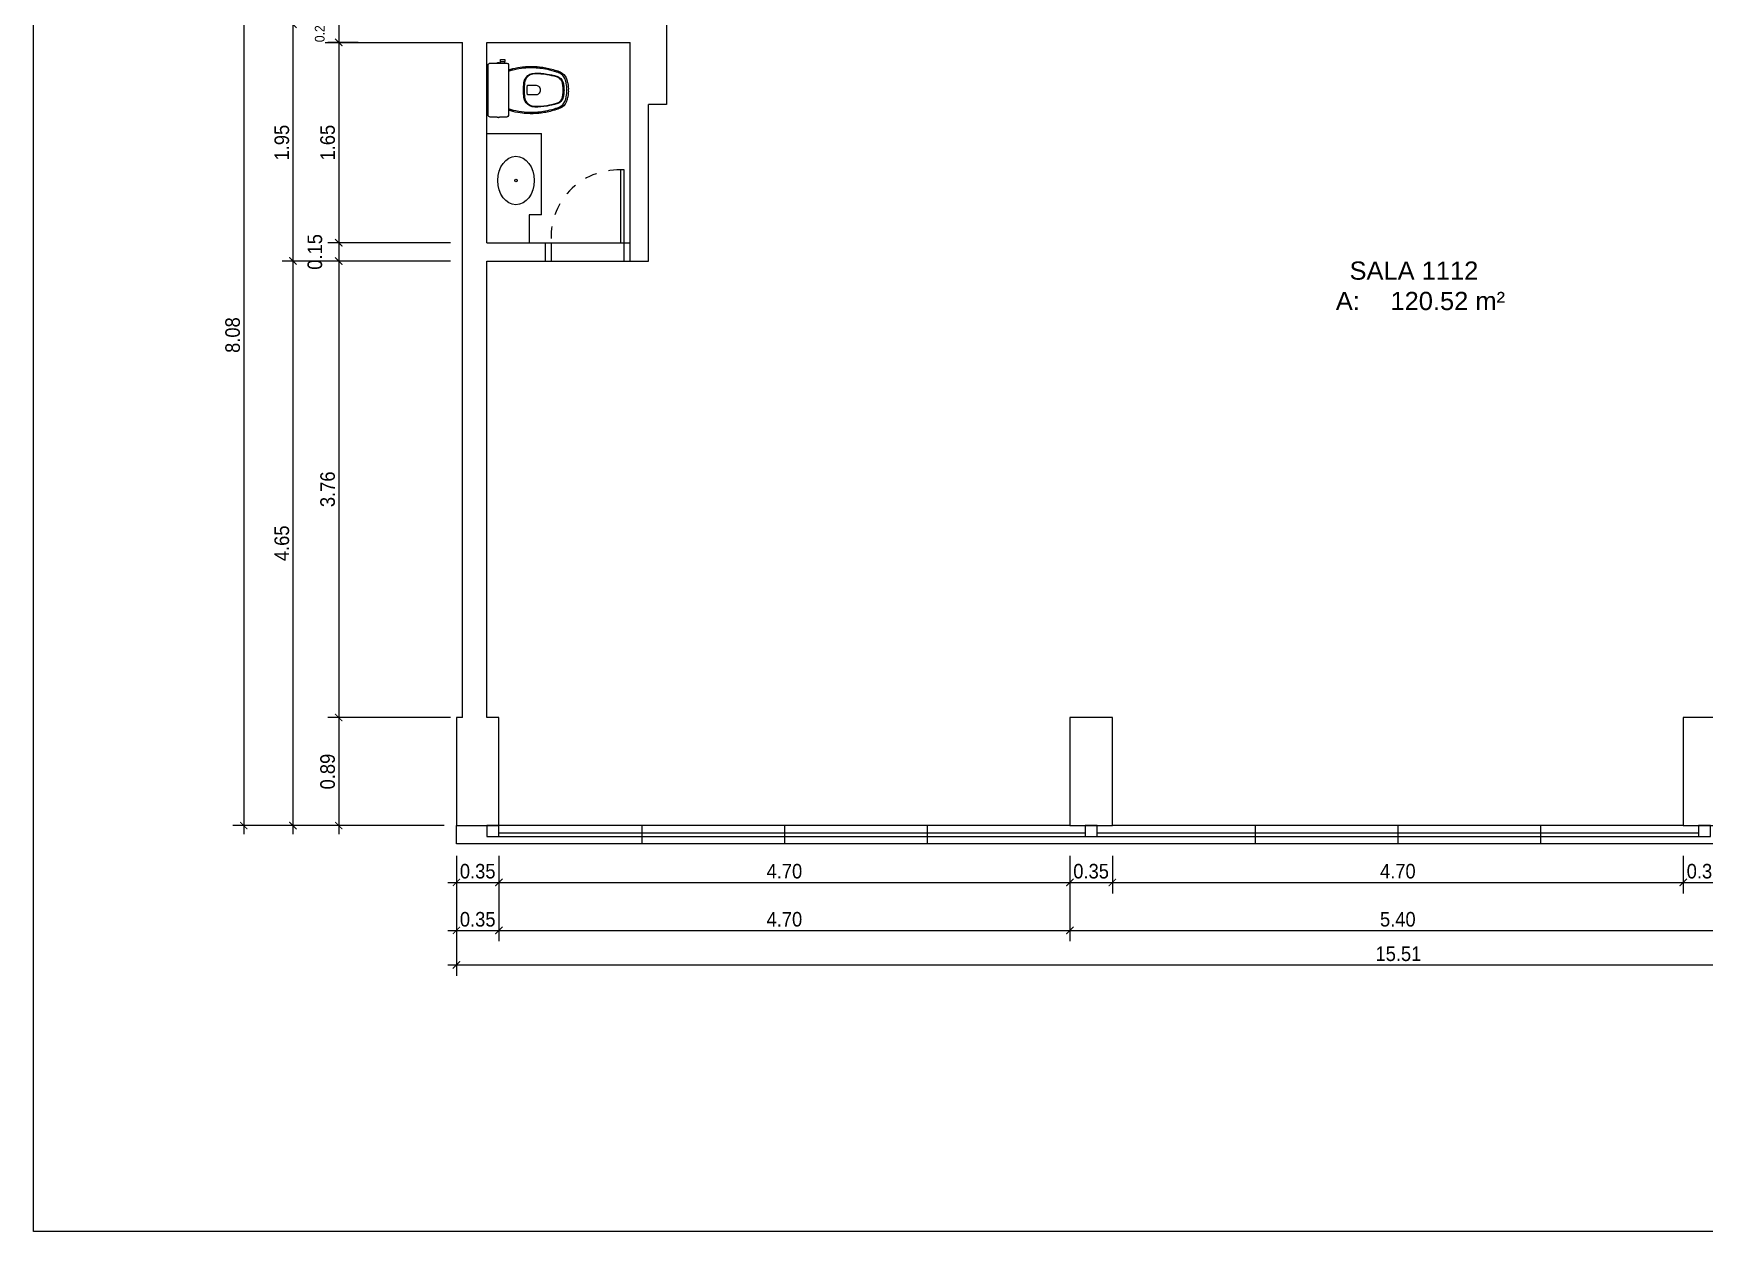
# Model space of a CAD drawing. Header units: millimetres. Extents: x 7034 to 7235, y -465 to -380.
# Drawn here: x 7034.46 to 7048.21, y -396.82 to -386.95 of the extents above; entities that cross this region are included whole.
import ezdxf

# ---------------------------------------------------------------- set-up
doc = ezdxf.new("R2010")
doc.units = ezdxf.units.MM
doc.header["$LTSCALE"] = 0.005
doc.linetypes.add('CONTINUO', pattern=[0])
doc.linetypes.add('DASHED', pattern=[19.05, 12.7, -6.35])
doc.layers.get('0').update_dxf_attribs({"linetype": 'CONTINUO'})
doc.layers.get('DEFPOINTS').update_dxf_attribs({"linetype": 'CONTINUO', "lineweight": 15})
for name, color, linetype in [('0-COTAS', 12, 'Continuous'), ('A-05', 5, 'Continuous'), ('ARQ_ALVENARIA', 6, 'Continuous'), ('ARQ_ESQUADRIA', 5, 'Continuous'), ('ARQ_JANELAALTA', 150, 'DASHED'), ('ARQ_MOBILIARIO 1', 8, 'Continuous'), ('ARQ_MOBILIARIO 2', 252, 'Continuous'), ('ARQ_TXT_AMBIENTE', 3, 'Continuous'), ('JANELA', 10, 'Continuous'), ('NN_PISO', 8, 'Continuous')]:
    doc.layers.add(name, color=color, linetype=linetype)
doc.styles.add('ARQ', font='arial.ttf', dxfattribs={"width": 0.9})
doc.styles.get("Standard").update_dxf_attribs({"font": 'arial.ttf'})
doc.dimstyles.new('1-50', dxfattribs={"dimtxt": 0.12, "dimasz": 0.06, "dimexe": 0.09, "dimexo": 0.1, "dimgap": 0.03, "dimtad": 1, "dimzin": 0, "dimdsep": 46, "dimtxsty": 'ARQ', "dimblk": 'ARCHTICK', "dimcen": 0, "dimdle": 0.07, "dimclrd": 1, "dimclre": 1, "dimclrt": 7, "dimadec": 0, "dimazin": 0, "dimtm": 1e-09, "dimtfac": 1, "dimtofl": 0, "dimtmove": 2, "dimatfit": 3, "dimldrblk": 'ARCHTICK', "dimfxl": 1, "dimtolj": 1, "dimtzin": 0, "dimlwd": -1, "dimlwe": -1, "dimarcsym": 0})
doc.dimstyles.new('1-75', dxfattribs={"dimtxt": 0.08, "dimasz": 0.05, "dimexe": 0.07, "dimexo": 0.09, "dimgap": 0.03, "dimtad": 1, "dimzin": 0, "dimdsep": 46, "dimtxsty": 'ARQ', "dimblk": 'ARCHTICK', "dimcen": 0, "dimdle": 0.075, "dimclrd": 1, "dimclre": 1, "dimclrt": 7, "dimadec": 0, "dimazin": 0, "dimtm": 1e-09, "dimtfac": 1, "dimtofl": 0, "dimtmove": 2, "dimatfit": 3, "dimldrblk": 'ARCHTICK', "dimfxl": 1, "dimtolj": 1, "dimtzin": 0, "dimlwd": -1, "dimlwe": -1, "dimarcsym": 0})

# ---------------------------------------------------------------- blocks, each defined once
blk = doc.blocks.new('Baci01p')
for points in [[(0.17, 0), (0.17, 0.205, 0.059373), (0.169, 0.21, 0.333509), (0.154, 0.222), (0.135, 0.222), (0.104, 0.222), (0.094, 0.222), (0.094, 0.225, 0.252251), (0.094, 0.225, 0.160103), (0.085, 0.228, 0.160103), (0.076, 0.225, 0.252251), (0.076, 0.225), (0.076, 0.222), (0.017, 0.222, 0.327853), (0, 0.207, 0.087637), (0, 0.204), (0, 0), (0, -0.204, 0.087637), (0, -0.207, 0.327853), (0.017, -0.222), (0.076, -0.222), (0.076, -0.225, 0.252251), (0.076, -0.225, 0.160103), (0.085, -0.228, 0.160103), (0.094, -0.225, 0.252251), (0.094, -0.225), (0.094, -0.222), (0.104, -0.222), (0.104, -0.236), (0.102, -0.236), (0.102, -0.252), (0.12, -0.252), (0.138, -0.252), (0.138, -0.236), (0.135, -0.236), (0.135, -0.222), (0.154, -0.222, 0.333509), (0.169, -0.21, 0.059373), (0.17, -0.205)], [(0.291, 0, 0.041331), (0.296, -0.061, 0.129345), (0.313, -0.104, 0.234638), (0.385, -0.14, 0.044666), (0.486, -0.132, 0.031515), (0.566, -0.114, 0.151063), (0.599, -0.095, 0.148094), (0.619, -0.059, 0.031073), (0.621, -0.045, 0.035055), (0.626, 0, 0.035055), (0.621, 0.045, 0.031073), (0.619, 0.059, 0.148094), (0.599, 0.095, 0.151063), (0.566, 0.114, 0.031515), (0.486, 0.132, 0.044666), (0.385, 0.14, 0.234638), (0.313, 0.104, 0.129345), (0.296, 0.061, 0.041331)], [(0.297, 0, -0.041434), (0.301, 0.06, -0.129651), (0.317, 0.1, -0.234583), (0.385, 0.134, -0.044678), (0.485, 0.126, -0.031614), (0.565, 0.108, -0.152477), (0.595, 0.091, -0.148725), (0.613, 0.057, -0.031624), (0.615, 0.044, -0.035113), (0.619, 0, -0.035113), (0.615, -0.044, -0.031624), (0.613, -0.057, -0.148725), (0.595, -0.091, -0.152477), (0.565, -0.108, -0.031614), (0.485, -0.126, -0.044678), (0.385, -0.134, -0.234583), (0.317, -0.1, -0.129651), (0.301, -0.06, -0.041434)], [(0.391, -0.04, 0.164444), (0.415, -0.032, 0.245936), (0.43, 0, 0.245936), (0.415, 0.032, 0.164444), (0.391, 0.04), (0.326, 0.04, 0.108885), (0.326, -0.04)]]:
    blk.add_lwpolyline(points, format="xyb", close=True)
for points in [[(0.076, 0.222), (0.094, 0.222)], [(0.093, 0.225), (0.085, 0.225), (0.077, 0.225)], [(0.076, -0.222), (0.094, -0.222)], [(0.093, -0.225), (0.085, -0.225), (0.077, -0.225)], [(0.104, -0.222), (0.135, -0.222)], [(0.104, -0.236), (0.12, -0.236), (0.135, -0.236)]]:
    blk.add_lwpolyline(points)
for points in [[(0.17, -0.167, -0.003882), (0.205, -0.177, 0.024258), (0.285, -0.191, 0.02486), (0.335, -0.194, 0.033324), (0.385, -0.194, 0.02486), (0.425, -0.191, 0.012268), (0.475, -0.184, 0.015806), (0.525, -0.172, 0.026699), (0.575, -0.157, 0.021919), (0.595, -0.149, 0.174675), (0.643, -0.1, 0.045452), (0.653, -0.07, 0.022856), (0.656, -0.057, 0.041289), (0.66, -0.03, 0.052091), (0.661, -0.023, 0.04333), (0.661, 0, 0.04333), (0.661, 0.023, 0.052091), (0.66, 0.03, 0.041289), (0.656, 0.057, 0.022856), (0.653, 0.07, 0.045452), (0.643, 0.1, 0.174675), (0.595, 0.149, 0.021919), (0.575, 0.157, 0.026699), (0.525, 0.172, 0.015806), (0.475, 0.184, 0.012268), (0.425, 0.191, 0.02486), (0.385, 0.194, 0.033324), (0.335, 0.194, 0.02486), (0.285, 0.191, 0.024258), (0.205, 0.177, -0.003882), (0.17, 0.167)], [(0.173, 0.155, 0.003849), (0.208, 0.165, -0.027799), (0.298, 0.18, -0.018883), (0.336, 0.183, -0.033646), (0.384, 0.182, -0.016781), (0.411, 0.18, -0.015438), (0.473, 0.172, -0.023716), (0.546, 0.154, -0.013571), (0.571, 0.146, -0.02186), (0.59, 0.139, -0.173345), (0.633, 0.095, -0.045814), (0.641, 0.067, -0.024058), (0.644, 0.055, -0.042614), (0.648, 0.029, -0.066108), (0.649, 0.023, -0.047154), (0.649, 0, -0.047154), (0.649, -0.023, -0.066108), (0.648, -0.029, -0.042614), (0.644, -0.055, -0.024058), (0.641, -0.067, -0.045814), (0.633, -0.095, -0.173345), (0.59, -0.139, -0.02186), (0.571, -0.146, -0.013571), (0.546, -0.154, -0.023716), (0.473, -0.172, -0.015438), (0.411, -0.18, -0.016781), (0.384, -0.182, -0.033646), (0.336, -0.183, -0.018883), (0.298, -0.18, -0.027799), (0.208, -0.165, 0.003849), (0.173, -0.155)]]:
    blk.add_lwpolyline(points, format="xyb")
blk = doc.blocks.new('_ArchTick')
at = {"color": 0, "linetype": 'ByBlock', "const_width": 0.15}
blk.add_lwpolyline([(-0.5, -0.5), (0.5, 0.5)], dxfattribs=at)
blk = doc.blocks.new('*D171')
at = {"layer": 'DEFPOINTS', "color": 0, "transparency": 16777216}
for p in [(7037.939, -393.623), (7038.289, -393.623), (7038.289, -393.941)]:
    blk.add_point(p, dxfattribs=at)
at = {"layer": 'NN_PISO', "color": 1, "transparency": 16777216}
for p, q in [((7037.939, -393.723), (7037.939, -394.031)), ((7038.289, -393.723), (7038.289, -394.031)), ((7037.869, -393.941), (7038.359, -393.941))]:
    blk.add_line(p, q, dxfattribs=at)
at = {"layer": 'NN_PISO', "color": 1, "transparency": 16777216, "xscale": 0.06, "yscale": 0.06, "zscale": 0.06, "rotation": 180}
blk.add_blockref('_ArchTick', (7037.939, -393.941), dxfattribs=at)
at = {"layer": 'NN_PISO', "color": 1, "transparency": 16777216, "xscale": 0.06, "yscale": 0.06, "zscale": 0.06}
blk.add_blockref('_ArchTick', (7038.289, -393.941), dxfattribs=at)
at = {"layer": 'NN_PISO', "color": 7, "transparency": 16777216, "insert": (7038.114, -393.849), "char_height": 0.12, "attachment_point": 5, "style": 'ARQ'}
blk.add_mtext('\\A1;0.35', dxfattribs=at)
blk = doc.blocks.new('*D130')
at = {"layer": 'DEFPOINTS', "color": 0, "transparency": 16777216}
for p in [(7038.289, -393.623), (7042.989, -393.623), (7042.989, -393.941)]:
    blk.add_point(p, dxfattribs=at)
at = {"layer": 'NN_PISO', "color": 1, "transparency": 16777216}
for p, q in [((7038.289, -393.723), (7038.289, -394.031)), ((7042.989, -393.723), (7042.989, -394.031)), ((7038.219, -393.941), (7043.059, -393.941))]:
    blk.add_line(p, q, dxfattribs=at)
at = {"layer": 'NN_PISO', "color": 1, "transparency": 16777216, "xscale": 0.06, "yscale": 0.06, "zscale": 0.06, "rotation": 180}
blk.add_blockref('_ArchTick', (7038.289, -393.941), dxfattribs=at)
at = {"layer": 'NN_PISO', "color": 1, "transparency": 16777216, "xscale": 0.06, "yscale": 0.06, "zscale": 0.06}
blk.add_blockref('_ArchTick', (7042.989, -393.941), dxfattribs=at)
at = {"layer": 'NN_PISO', "color": 7, "transparency": 16777216, "insert": (7040.639, -393.849), "char_height": 0.12, "attachment_point": 5, "style": 'ARQ'}
blk.add_mtext('\\A1;4.70', dxfattribs=at)
blk = doc.blocks.new('*D172')
at = {"layer": 'DEFPOINTS', "color": 0, "transparency": 16777216}
for p in [(7042.989, -393.623), (7043.339, -393.623), (7043.339, -393.941)]:
    blk.add_point(p, dxfattribs=at)
at = {"layer": 'NN_PISO', "color": 1, "transparency": 16777216}
for p, q in [((7042.989, -393.723), (7042.989, -394.031)), ((7043.339, -393.723), (7043.339, -394.031)), ((7042.919, -393.941), (7043.409, -393.941))]:
    blk.add_line(p, q, dxfattribs=at)
at = {"layer": 'NN_PISO', "color": 1, "transparency": 16777216, "xscale": 0.06, "yscale": 0.06, "zscale": 0.06, "rotation": 180}
blk.add_blockref('_ArchTick', (7042.989, -393.941), dxfattribs=at)
at = {"layer": 'NN_PISO', "color": 1, "transparency": 16777216, "xscale": 0.06, "yscale": 0.06, "zscale": 0.06}
blk.add_blockref('_ArchTick', (7043.339, -393.941), dxfattribs=at)
at = {"layer": 'NN_PISO', "color": 7, "transparency": 16777216, "insert": (7043.164, -393.849), "char_height": 0.12, "attachment_point": 5, "style": 'ARQ'}
blk.add_mtext('\\A1;0.35', dxfattribs=at)
blk = doc.blocks.new('*D131')
at = {"layer": 'DEFPOINTS', "color": 0, "transparency": 16777216}
for p in [(7043.339, -393.623), (7048.039, -393.623), (7048.039, -393.941)]:
    blk.add_point(p, dxfattribs=at)
at = {"layer": 'NN_PISO', "color": 1, "transparency": 16777216}
for p, q in [((7043.339, -393.723), (7043.339, -394.031)), ((7048.039, -393.723), (7048.039, -394.031)), ((7043.269, -393.941), (7048.109, -393.941))]:
    blk.add_line(p, q, dxfattribs=at)
at = {"layer": 'NN_PISO', "color": 1, "transparency": 16777216, "xscale": 0.06, "yscale": 0.06, "zscale": 0.06, "rotation": 180}
blk.add_blockref('_ArchTick', (7043.339, -393.941), dxfattribs=at)
at = {"layer": 'NN_PISO', "color": 1, "transparency": 16777216, "xscale": 0.06, "yscale": 0.06, "zscale": 0.06}
blk.add_blockref('_ArchTick', (7048.039, -393.941), dxfattribs=at)
at = {"layer": 'NN_PISO', "color": 7, "transparency": 16777216, "insert": (7045.689, -393.849), "char_height": 0.12, "attachment_point": 5, "style": 'ARQ'}
blk.add_mtext('\\A1;4.70', dxfattribs=at)
blk = doc.blocks.new('*D173')
at = {"layer": 'DEFPOINTS', "color": 0, "transparency": 16777216}
for p in [(7048.039, -393.623), (7048.389, -393.623), (7048.389, -393.941)]:
    blk.add_point(p, dxfattribs=at)
at = {"layer": 'NN_PISO', "color": 1, "transparency": 16777216}
for p, q in [((7048.039, -393.723), (7048.039, -394.031)), ((7048.389, -393.723), (7048.389, -394.031)), ((7047.969, -393.941), (7048.459, -393.941))]:
    blk.add_line(p, q, dxfattribs=at)
at = {"layer": 'NN_PISO', "color": 1, "transparency": 16777216, "xscale": 0.06, "yscale": 0.06, "zscale": 0.06, "rotation": 180}
blk.add_blockref('_ArchTick', (7048.039, -393.941), dxfattribs=at)
at = {"layer": 'NN_PISO', "color": 1, "transparency": 16777216, "xscale": 0.06, "yscale": 0.06, "zscale": 0.06}
blk.add_blockref('_ArchTick', (7048.389, -393.941), dxfattribs=at)
at = {"layer": 'NN_PISO', "color": 7, "transparency": 16777216, "insert": (7048.214, -393.849), "char_height": 0.12, "attachment_point": 5, "style": 'ARQ'}
blk.add_mtext('\\A1;0.35', dxfattribs=at)
blk = doc.blocks.new('*D134')
at = {"layer": 'DEFPOINTS', "color": 0, "transparency": 16777216}
for p in [(7037.939, -393.623), (7038.289, -393.623), (7038.289, -394.336)]:
    blk.add_point(p, dxfattribs=at)
at = {"layer": 'NN_PISO', "color": 1, "transparency": 16777216}
for p, q in [((7037.939, -393.723), (7037.939, -394.426)), ((7038.289, -393.723), (7038.289, -394.426)), ((7037.869, -394.336), (7038.359, -394.336))]:
    blk.add_line(p, q, dxfattribs=at)
at = {"layer": 'NN_PISO', "color": 1, "transparency": 16777216, "xscale": 0.06, "yscale": 0.06, "zscale": 0.06, "rotation": 180}
blk.add_blockref('_ArchTick', (7037.939, -394.336), dxfattribs=at)
at = {"layer": 'NN_PISO', "color": 1, "transparency": 16777216, "xscale": 0.06, "yscale": 0.06, "zscale": 0.06}
blk.add_blockref('_ArchTick', (7038.289, -394.336), dxfattribs=at)
at = {"layer": 'NN_PISO', "color": 7, "transparency": 16777216, "insert": (7038.114, -394.245), "char_height": 0.12, "attachment_point": 5, "style": 'ARQ'}
blk.add_mtext('\\A1;0.35', dxfattribs=at)
blk = doc.blocks.new('*D135')
at = {"layer": 'DEFPOINTS', "color": 0, "transparency": 16777216}
for p in [(7038.289, -393.623), (7042.989, -393.623), (7042.989, -394.336)]:
    blk.add_point(p, dxfattribs=at)
at = {"layer": 'NN_PISO', "color": 1, "transparency": 16777216}
for p, q in [((7038.289, -393.723), (7038.289, -394.426)), ((7042.989, -393.723), (7042.989, -394.426)), ((7038.219, -394.336), (7043.059, -394.336))]:
    blk.add_line(p, q, dxfattribs=at)
at = {"layer": 'NN_PISO', "color": 1, "transparency": 16777216, "xscale": 0.06, "yscale": 0.06, "zscale": 0.06, "rotation": 180}
blk.add_blockref('_ArchTick', (7038.289, -394.336), dxfattribs=at)
at = {"layer": 'NN_PISO', "color": 1, "transparency": 16777216, "xscale": 0.06, "yscale": 0.06, "zscale": 0.06}
blk.add_blockref('_ArchTick', (7042.989, -394.336), dxfattribs=at)
at = {"layer": 'NN_PISO', "color": 7, "transparency": 16777216, "insert": (7040.639, -394.245), "char_height": 0.12, "attachment_point": 5, "style": 'ARQ'}
blk.add_mtext('\\A1;4.70', dxfattribs=at)
blk = doc.blocks.new('*D136')
at = {"layer": 'DEFPOINTS', "color": 0, "transparency": 16777216}
for p in [(7042.989, -393.623), (7048.389, -393.623), (7048.389, -394.336)]:
    blk.add_point(p, dxfattribs=at)
at = {"layer": 'NN_PISO', "color": 1, "transparency": 16777216}
for p, q in [((7042.989, -393.723), (7042.989, -394.426)), ((7048.389, -393.723), (7048.389, -394.426)), ((7042.919, -394.336), (7048.459, -394.336))]:
    blk.add_line(p, q, dxfattribs=at)
at = {"layer": 'NN_PISO', "color": 1, "transparency": 16777216, "xscale": 0.06, "yscale": 0.06, "zscale": 0.06, "rotation": 180}
blk.add_blockref('_ArchTick', (7042.989, -394.336), dxfattribs=at)
at = {"layer": 'NN_PISO', "color": 1, "transparency": 16777216, "xscale": 0.06, "yscale": 0.06, "zscale": 0.06}
blk.add_blockref('_ArchTick', (7048.389, -394.336), dxfattribs=at)
at = {"layer": 'NN_PISO', "color": 7, "transparency": 16777216, "insert": (7045.689, -394.245), "char_height": 0.12, "attachment_point": 5, "style": 'ARQ'}
blk.add_mtext('\\A1;5.40', dxfattribs=at)
blk = doc.blocks.new('*D139')
at = {"layer": 'DEFPOINTS', "color": 0, "transparency": 16777216}
for p in [(7037.939, -393.623), (7053.449, -393.623), (7053.449, -394.62)]:
    blk.add_point(p, dxfattribs=at)
at = {"layer": 'NN_PISO', "color": 1, "transparency": 16777216}
for p, q in [((7037.939, -393.723), (7037.939, -394.71)), ((7053.449, -393.723), (7053.449, -394.71)), ((7037.869, -394.62), (7053.519, -394.62))]:
    blk.add_line(p, q, dxfattribs=at)
at = {"layer": 'NN_PISO', "color": 1, "transparency": 16777216, "xscale": 0.06, "yscale": 0.06, "zscale": 0.06, "rotation": 180}
blk.add_blockref('_ArchTick', (7037.939, -394.62), dxfattribs=at)
at = {"layer": 'NN_PISO', "color": 1, "transparency": 16777216, "xscale": 0.06, "yscale": 0.06, "zscale": 0.06}
blk.add_blockref('_ArchTick', (7053.449, -394.62), dxfattribs=at)
at = {"layer": 'NN_PISO', "color": 7, "transparency": 16777216, "insert": (7045.694, -394.529), "char_height": 0.12, "attachment_point": 5, "style": 'ARQ'}
blk.add_mtext('\\A1;15.51', dxfattribs=at)
blk = doc.blocks.new('*D180')
at = {"layer": '0-COTAS', "color": 1, "transparency": 16777216}
for p, q in [((7037.129, -386.823), (7036.9, -386.823)), ((7036.97, -386.748), (7036.97, -387.098)), ((7037.129, -387.023), (7036.9, -387.023))]:
    blk.add_line(p, q, dxfattribs=at)
at = {"layer": 'DEFPOINTS', "color": 0, "transparency": 16777216}
for p in [(7037.219, -386.823), (7036.97, -387.023), (7037.219, -387.023)]:
    blk.add_point(p, dxfattribs=at)
at = {"layer": '0-COTAS', "color": 1, "transparency": 16777216, "xscale": 0.05, "yscale": 0.05, "zscale": 0.05}
for p, rotation in [((7036.97, -386.823), 90), ((7036.97, -387.023), 270)]:
    blk.add_blockref('_ArchTick', p, dxfattribs=dict(at, rotation=rotation))
at = {"layer": '0-COTAS', "color": 7, "transparency": 16777216, "insert": (7036.814, -386.923), "char_height": 0.08, "attachment_point": 5, "rotation": 90, "style": 'ARQ'}
blk.add_mtext('\\A1;0.20', dxfattribs=at)
blk = doc.blocks.new('*D181')
at = {"layer": 'DEFPOINTS', "color": 0, "transparency": 16777216}
for p in [(7037.219, -387.023), (7036.97, -388.673), (7037.989, -388.673)]:
    blk.add_point(p, dxfattribs=at)
at = {"layer": 'NN_PISO', "color": 1, "transparency": 16777216}
for p, q in [((7036.97, -386.953), (7036.97, -388.743)), ((7037.119, -387.023), (7036.88, -387.023)), ((7037.889, -388.673), (7036.88, -388.673))]:
    blk.add_line(p, q, dxfattribs=at)
at = {"layer": 'NN_PISO', "color": 1, "transparency": 16777216, "xscale": 0.06, "yscale": 0.06, "zscale": 0.06}
for p, rotation in [((7036.97, -387.023), 90), ((7036.97, -388.673), 270)]:
    blk.add_blockref('_ArchTick', p, dxfattribs=dict(at, rotation=rotation))
at = {"layer": 'NN_PISO', "color": 7, "transparency": 16777216, "insert": (7036.879, -387.848), "char_height": 0.12, "attachment_point": 5, "rotation": 90, "style": 'ARQ'}
blk.add_mtext('\\A1;1.65', dxfattribs=at)
blk = doc.blocks.new('*D144')
at = {"layer": 'DEFPOINTS', "color": 0, "transparency": 16777216}
for p in [(7037.989, -388.673), (7036.97, -388.823), (7037.989, -388.823)]:
    blk.add_point(p, dxfattribs=at)
at = {"layer": 'NN_PISO', "color": 1, "transparency": 16777216}
for p, q in [((7036.97, -388.603), (7036.97, -388.893)), ((7037.889, -388.673), (7036.88, -388.673)), ((7037.889, -388.823), (7036.88, -388.823))]:
    blk.add_line(p, q, dxfattribs=at)
at = {"layer": 'NN_PISO', "color": 1, "transparency": 16777216, "xscale": 0.06, "yscale": 0.06, "zscale": 0.06}
for p, rotation in [((7036.97, -388.673), 90), ((7036.97, -388.823), 270)]:
    blk.add_blockref('_ArchTick', p, dxfattribs=dict(at, rotation=rotation))
at = {"layer": 'NN_PISO', "color": 7, "transparency": 16777216, "insert": (7036.774, -388.748), "char_height": 0.12, "attachment_point": 5, "rotation": 90, "style": 'ARQ'}
blk.add_mtext('\\A1;0.15', dxfattribs=at)
blk = doc.blocks.new('*D182')
at = {"layer": 'DEFPOINTS', "color": 0, "transparency": 16777216}
for p in [(7037.989, -388.823), (7036.97, -392.583), (7037.989, -392.583)]:
    blk.add_point(p, dxfattribs=at)
at = {"layer": 'NN_PISO', "color": 1, "transparency": 16777216}
for p, q in [((7036.97, -388.753), (7036.97, -392.653)), ((7037.889, -388.823), (7036.88, -388.823)), ((7037.889, -392.583), (7036.88, -392.583))]:
    blk.add_line(p, q, dxfattribs=at)
at = {"layer": 'NN_PISO', "color": 1, "transparency": 16777216, "xscale": 0.06, "yscale": 0.06, "zscale": 0.06}
for p, rotation in [((7036.97, -388.823), 90), ((7036.97, -392.583), 270)]:
    blk.add_blockref('_ArchTick', p, dxfattribs=dict(at, rotation=rotation))
at = {"layer": 'NN_PISO', "color": 7, "transparency": 16777216, "insert": (7036.879, -390.703), "char_height": 0.12, "attachment_point": 5, "rotation": 90, "style": 'ARQ'}
blk.add_mtext('\\A1;3.76', dxfattribs=at)
blk = doc.blocks.new('*D183')
at = {"layer": 'DEFPOINTS', "color": 0, "transparency": 16777216}
for p in [(7037.989, -392.583), (7036.97, -393.473), (7037.939, -393.473)]:
    blk.add_point(p, dxfattribs=at)
at = {"layer": 'NN_PISO', "color": 1, "transparency": 16777216}
for p, q in [((7036.97, -392.513), (7036.97, -393.543)), ((7037.889, -392.583), (7036.88, -392.583)), ((7037.839, -393.473), (7036.88, -393.473))]:
    blk.add_line(p, q, dxfattribs=at)
at = {"layer": 'NN_PISO', "color": 1, "transparency": 16777216, "xscale": 0.06, "yscale": 0.06, "zscale": 0.06}
for p, rotation in [((7036.97, -392.583), 90), ((7036.97, -393.473), 270)]:
    blk.add_blockref('_ArchTick', p, dxfattribs=dict(at, rotation=rotation))
at = {"layer": 'NN_PISO', "color": 7, "transparency": 16777216, "insert": (7036.879, -393.028), "char_height": 0.12, "attachment_point": 5, "rotation": 90, "style": 'ARQ'}
blk.add_mtext('\\A1;0.89', dxfattribs=at)
blk = doc.blocks.new('*D147')
at = {"layer": 'DEFPOINTS', "color": 0, "transparency": 16777216}
for p in [(7036.97, -386.873), (7036.593, -388.823), (7037.989, -388.823)]:
    blk.add_point(p, dxfattribs=at)
at = {"layer": 'NN_PISO', "color": 1, "transparency": 16777216}
for p, q in [((7036.593, -386.803), (7036.593, -388.893)), ((7036.87, -386.873), (7036.503, -386.873)), ((7037.889, -388.823), (7036.503, -388.823))]:
    blk.add_line(p, q, dxfattribs=at)
at = {"layer": 'NN_PISO', "color": 1, "transparency": 16777216, "xscale": 0.06, "yscale": 0.06, "zscale": 0.06}
for p, rotation in [((7036.593, -386.873), 90), ((7036.593, -388.823), 270)]:
    blk.add_blockref('_ArchTick', p, dxfattribs=dict(at, rotation=rotation))
at = {"layer": 'NN_PISO', "color": 7, "transparency": 16777216, "insert": (7036.502, -387.848), "char_height": 0.12, "attachment_point": 5, "rotation": 90, "style": 'ARQ'}
blk.add_mtext('\\A1;1.95', dxfattribs=at)
blk = doc.blocks.new('*D148')
at = {"layer": 'DEFPOINTS', "color": 0, "transparency": 16777216}
for p in [(7037.989, -388.823), (7036.593, -393.473), (7037.939, -393.473)]:
    blk.add_point(p, dxfattribs=at)
at = {"layer": 'NN_PISO', "color": 1, "transparency": 16777216}
for p, q in [((7036.593, -388.753), (7036.593, -393.543)), ((7037.889, -388.823), (7036.503, -388.823)), ((7037.839, -393.473), (7036.503, -393.473))]:
    blk.add_line(p, q, dxfattribs=at)
at = {"layer": 'NN_PISO', "color": 1, "transparency": 16777216, "xscale": 0.06, "yscale": 0.06, "zscale": 0.06}
for p, rotation in [((7036.593, -388.823), 90), ((7036.593, -393.473), 270)]:
    blk.add_blockref('_ArchTick', p, dxfattribs=dict(at, rotation=rotation))
at = {"layer": 'NN_PISO', "color": 7, "transparency": 16777216, "insert": (7036.502, -391.148), "char_height": 0.12, "attachment_point": 5, "rotation": 90, "style": 'ARQ'}
blk.add_mtext('\\A1;4.65', dxfattribs=at)
blk = doc.blocks.new('*D149')
at = {"layer": 'DEFPOINTS', "color": 0, "transparency": 16777216}
for p in [(7037.219, -385.393), (7036.188, -393.473), (7037.219, -393.473)]:
    blk.add_point(p, dxfattribs=at)
at = {"layer": 'NN_PISO', "color": 1, "transparency": 16777216}
for p, q in [((7036.188, -385.323), (7036.188, -393.543)), ((7037.119, -385.393), (7036.098, -385.393)), ((7037.119, -393.473), (7036.098, -393.473))]:
    blk.add_line(p, q, dxfattribs=at)
at = {"layer": 'NN_PISO', "color": 1, "transparency": 16777216, "xscale": 0.06, "yscale": 0.06, "zscale": 0.06}
for p, rotation in [((7036.188, -385.393), 90), ((7036.188, -393.473), 270)]:
    blk.add_blockref('_ArchTick', p, dxfattribs=dict(at, rotation=rotation))
at = {"layer": 'NN_PISO', "color": 7, "transparency": 16777216, "insert": (7036.097, -389.433), "char_height": 0.12, "attachment_point": 5, "rotation": 90, "style": 'ARQ'}
blk.add_mtext('\\A1;8.08', dxfattribs=at)

msp = doc.modelspace()

# ---------------------------------------------------------------- linework, layer by layer
msp.add_lwpolyline([(7056.641, -381.967), (7056.641, -396.817), (7034.457, -396.817), (7034.457, -381.967)], close=True)
at = {"layer": 'A-05'}
for points in [[(7043.339, -393.473), (7043.339, -392.583), (7042.989, -392.583), (7042.989, -393.473)], [(7048.389, -393.473), (7048.389, -392.583), (7048.039, -392.583), (7048.039, -393.473)]]:
    msp.add_lwpolyline(points, close=True, dxfattribs=at)
at = {"layer": 'ARQ_ALVENARIA'}
for p, q in [((7039.669, -386.873), (7039.669, -387.533)), ((7036.858, -387.023), (7037.989, -387.023)), ((7037.989, -392.583), (7037.989, -387.023)), ((7038.189, -387.023), (7039.369, -387.023)), ((7038.189, -388.673), (7038.189, -387.023)), ((7039.369, -388.823), (7039.369, -387.023)), ((7039.519, -388.823), (7039.519, -387.533)), ((7039.669, -387.533), (7039.519, -387.533)), ((7038.189, -388.673), (7038.669, -388.673)), ((7038.669, -388.673), (7038.669, -388.823)), ((7038.189, -392.583), (7038.189, -388.823)), ((7038.189, -388.823), (7038.669, -388.823)), ((7039.369, -388.823), (7039.519, -388.823))]:
    msp.add_line(p, q, dxfattribs=at)
msp.add_lwpolyline([(7037.989, -392.583), (7037.939, -392.583), (7037.939, -393.473), (7038.289, -393.473), (7038.289, -392.583), (7038.189, -392.583)], dxfattribs=at)
at = {"layer": 'ARQ_ESQUADRIA'}
for p, q in [((7038.669, -388.673), (7038.719, -388.673)), ((7039.319, -388.823), (7039.319, -388.673)), ((7039.319, -388.673), (7039.369, -388.673)), ((7038.669, -388.823), (7038.719, -388.823)), ((7039.319, -388.823), (7039.369, -388.823)), ((7039.464, -393.473), (7039.464, -393.623)), ((7040.639, -393.473), (7040.639, -393.623)), ((7041.814, -393.473), (7041.814, -393.623)), ((7044.514, -393.473), (7044.514, -393.623)), ((7045.689, -393.473), (7045.689, -393.623)), ((7046.864, -393.473), (7046.864, -393.623)), ((7038.289, -393.533), (7043.114, -393.533)), ((7038.289, -393.563), (7043.114, -393.563)), ((7043.214, -393.533), (7048.164, -393.533)), ((7043.214, -393.563), (7048.164, -393.563))]:
    msp.add_line(p, q, dxfattribs=at)
for points in [[(7039.319, -388.673), (7039.319, -388.073), (7039.289, -388.073), (7039.289, -388.673), (7039.319, -388.673)], [(7038.719, -388.673), (7038.719, -388.823)]]:
    msp.add_lwpolyline(points, dxfattribs=at)
for points in [[(7038.189, -393.473), (7038.189, -393.563), (7038.289, -393.563), (7038.289, -393.473)], [(7043.114, -393.473), (7043.114, -393.563), (7043.214, -393.563), (7043.214, -393.473)], [(7048.164, -393.473), (7048.164, -393.563), (7048.264, -393.563), (7048.264, -393.473)]]:
    msp.add_lwpolyline(points, close=True, dxfattribs=at)
for p in [(7044.514, -393.473), (7045.689, -393.473), (7046.864, -393.473)]:
    msp.add_point(p, dxfattribs=at)
at = {"layer": 'ARQ_JANELAALTA'}
msp.add_arc((7039.27, -388.625), 0.552, 87.9265, 185.0111, dxfattribs=at)
at = {"layer": 'ARQ_MOBILIARIO 1', "linetype": 'Continuous'}
for p, q in [((7038.189, -387.773), (7038.639, -387.773)), ((7038.639, -388.443), (7038.639, -387.773)), ((7038.639, -388.443), (7038.539, -388.443)), ((7038.539, -388.443), (7038.539, -388.673))]:
    msp.add_line(p, q, dxfattribs=at)
msp.add_circle((7038.429, -388.16), 0.01, dxfattribs=at)
msp.add_ellipse((7038.429, -388.16), major_axis=(0, -0.2), ratio=0.75, dxfattribs=at)
at = {"layer": 'ARQ_MOBILIARIO 2'}
for p, q in [((7038.669, -388.673), (7039.369, -388.673)), ((7038.669, -388.823), (7039.369, -388.823))]:
    msp.add_line(p, q, dxfattribs=at)
at = {"layer": 'JANELA'}
for p, q in [((7037.939, -393.623), (7037.939, -393.473)), ((7042.989, -393.473), (7038.289, -393.473)), ((7048.039, -393.473), (7043.339, -393.473)), ((7051.989, -393.623), (7037.939, -393.623))]:
    msp.add_line(p, q, dxfattribs=at)

# ---------------------------------------------------------------- block references
at = {"layer": 'ARQ_MOBILIARIO 1', "linetype": 'Continuous', "xscale": -1, "rotation": 180}
msp.add_blockref('Baci01p', (7038.199, -387.415), dxfattribs=at)

# ---------------------------------------------------------------- texts
at = {"layer": 'ARQ_TXT_AMBIENTE', "insert": (7044.65, -388.827), "char_height": 0.15, "attachment_point": 1}
msp.add_mtext_dynamic_manual_height_columns('\\pi0.58342; SALA 1112\\P\\pi-0.07147,l0.6,t0.97853;A:^I120.52 m²', width=2.27425, gutter_width=12.5, heights=[0], dxfattribs=at)

# ---------------------------------------------------------------- dimensions: what is measured, and where the dimension line sits
at = {"layer": '0-COTAS'}
dim = msp.add_linear_dim(base=(7036.97, -387.023), p1=(7037.219, -386.823), p2=(7037.219, -387.023), angle=90, dimstyle='1-75', dxfattribs=at)
dim.commit()
dim.dimension.update_dxf_attribs({"geometry": '*D180', "text_midpoint": (7036.814, -386.923)})
at = {"layer": 'NN_PISO'}
for base, p1, p2, picture, middle in [((7036.188, -393.473), (7037.219, -385.393), (7037.219, -393.473), '*D149', (7036.097, -389.433)), ((7036.593, -388.823), (7036.97, -386.873), (7037.989, -388.823), '*D147', (7036.502, -387.848)), ((7036.97, -388.673), (7037.219, -387.023), (7037.989, -388.673), '*D181', (7036.879, -387.848)), ((7036.97, -388.823), (7037.989, -388.673), (7037.989, -388.823), '*D144', (7036.774, -388.748)), ((7036.593, -393.473), (7037.989, -388.823), (7037.939, -393.473), '*D148', (7036.502, -391.148)), ((7036.97, -392.583), (7037.989, -388.823), (7037.989, -392.583), '*D182', (7036.879, -390.703)), ((7036.97, -393.473), (7037.989, -392.583), (7037.939, -393.473), '*D183', (7036.879, -393.028))]:
    dim = msp.add_linear_dim(base=base, p1=p1, p2=p2, angle=90, dimstyle='1-50', dxfattribs=at)
    dim.commit()
    dim.dimension.update_dxf_attribs({"geometry": picture, "text_midpoint": middle})
for base, p1, p2, picture, middle in [((7038.289, -393.941), (7037.939, -393.623), (7038.289, -393.623), '*D171', (7038.114, -393.849)), ((7038.289, -394.336), (7037.939, -393.623), (7038.289, -393.623), '*D134', (7038.114, -394.245)), ((7053.449, -394.62), (7037.939, -393.623), (7053.449, -393.623), '*D139', (7045.694, -394.529)), ((7042.989, -393.941), (7038.289, -393.623), (7042.989, -393.623), '*D130', (7040.639, -393.849)), ((7042.989, -394.336), (7038.289, -393.623), (7042.989, -393.623), '*D135', (7040.639, -394.245)), ((7043.339, -393.941), (7042.989, -393.623), (7043.339, -393.623), '*D172', (7043.164, -393.849)), ((7048.389, -394.336), (7042.989, -393.623), (7048.389, -393.623), '*D136', (7045.689, -394.245)), ((7048.039, -393.941), (7043.339, -393.623), (7048.039, -393.623), '*D131', (7045.689, -393.849)), ((7048.389, -393.941), (7048.039, -393.623), (7048.389, -393.623), '*D173', (7048.214, -393.849))]:
    dim = msp.add_linear_dim(base=base, p1=p1, p2=p2, dimstyle='1-50', dxfattribs=at)
    dim.commit()
    dim.dimension.update_dxf_attribs({"geometry": picture, "text_midpoint": middle})

doc.saveas('drawing.dxf')
